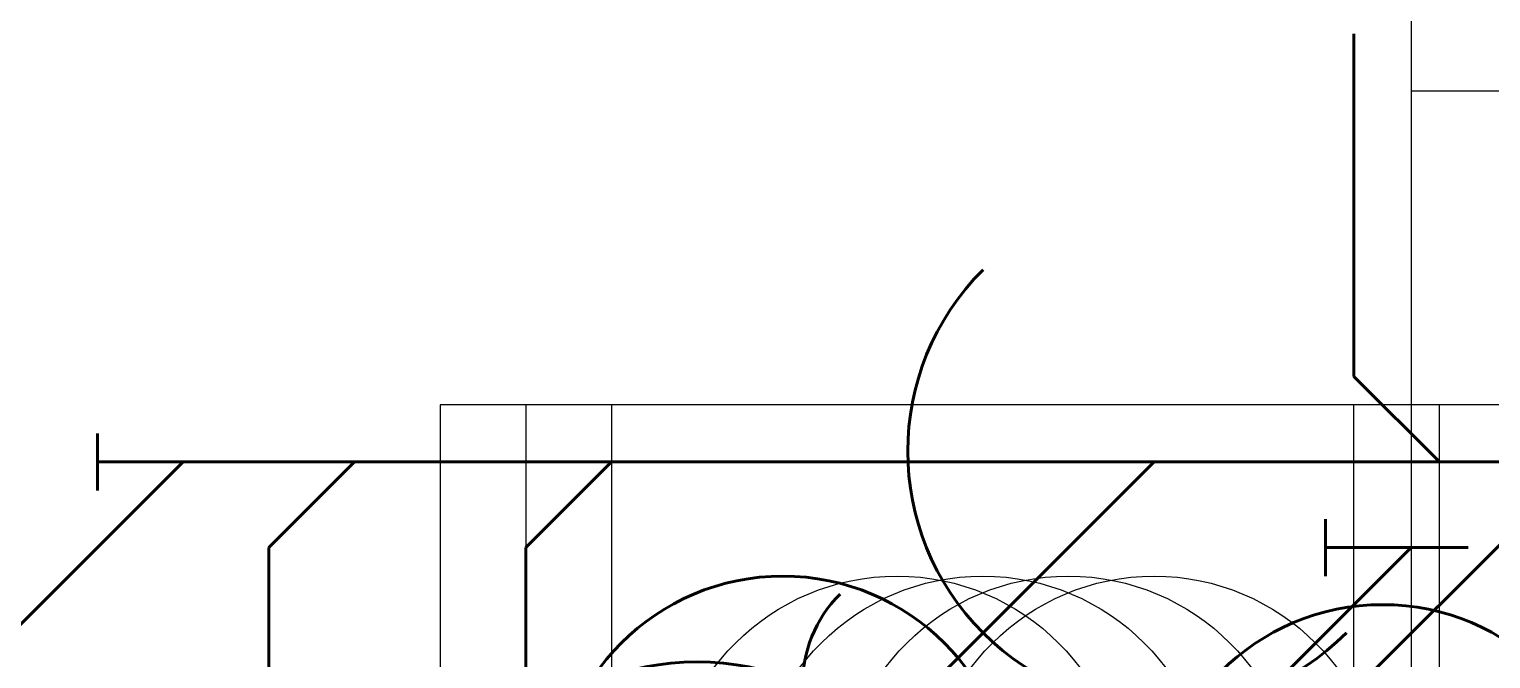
# Model space of a CAD drawing. Extents: x -3956 to 1666, y -2601 to 1886.
# Drawn here: x -2162.2 to -2008.6, y 614.1 to 680.2 of the extents above; entities that cross this region are included whole.
import ezdxf

# ---------------------------------------------------------------- set-up
doc = ezdxf.new("R2010")
doc.units = 0
doc.header["$LTSCALE"] = 36
doc.header["$MEASUREMENT"] = 0
doc.linetypes.add('VENT', pattern=[0.30000000000000004, 0.2, -0.1])
for name, color, linetype, lineweight in [('P-SAN-N', 6, 'Continuous', 60), ('P-SAN-N @ 1 (1)', 6, 'Continuous', 60), ('P-SAN-N @ 1 (2)', 6, 'Continuous', 60), ('P-SAN-N @ 12', 6, 'Continuous', 60), ('P-SAN-N @ 128', 6, 'Continuous', 60), ('P-SAN-N @ 16', 6, 'Continuous', 60), ('P-SAN-N @ 192', 6, 'Continuous', 60), ('P-SAN-N @ 2', 6, 'Continuous', 60), ('P-SAN-N @ 24', 6, 'Continuous', 60), ('P-SAN-N @ 384', 6, 'Continuous', 60), ('P-SAN-N @ 4', 6, 'Continuous', 60), ('P-SAN-N @ 48', 6, 'Continuous', 60), ('P-SAN-N @ 64', 6, 'Continuous', 60), ('P-SAN-N @ 768', 6, 'Continuous', 60), ('P-SAN-N @ 8', 6, 'Continuous', 60), ('P-SAN-N @ 96', 6, 'Continuous', 60), ('P-SANV-N', 5, 'VENT', 60), ('P-SANV-N @ 1 (1)', 5, 'VENT', 60), ('P-SANV-N @ 1 (2)', 5, 'VENT', 60), ('P-SANV-N @ 12', 5, 'VENT', 60), ('P-SANV-N @ 128', 5, 'VENT', 60), ('P-SANV-N @ 16', 5, 'VENT', 60), ('P-SANV-N @ 192', 5, 'VENT', 60), ('P-SANV-N @ 2', 5, 'VENT', 60), ('P-SANV-N @ 24', 5, 'VENT', 60), ('P-SANV-N @ 384', 5, 'VENT', 60), ('P-SANV-N @ 4', 5, 'VENT', 60), ('P-SANV-N @ 48', 5, 'VENT', 60), ('P-SANV-N @ 64', 5, 'VENT', 60), ('P-SANV-N @ 768', 5, 'VENT', 60), ('P-SANV-N @ 8', 5, 'VENT', 60), ('P-SANV-N @ 96', 5, 'VENT', 60), ('P-STRM-N', 2, 'Continuous', 60), ('P-STRM-N @ 768', 2, 'Continuous', 60), ('P-STRM-N @ 96', 2, 'Continuous', 60)]:
    doc.layers.add(name, color=color, linetype=linetype, lineweight=lineweight)
for name, color, linetype in [('P-TP-N', 4, 'Continuous'), ('P-TP-N @ 1 (1)', 4, 'Continuous'), ('P-TP-N @ 1 (2)', 4, 'Continuous'), ('P-TP-N @ 12', 4, 'Continuous'), ('P-TP-N @ 128', 4, 'Continuous'), ('P-TP-N @ 16', 4, 'Continuous'), ('P-TP-N @ 192', 4, 'Continuous'), ('P-TP-N @ 2', 4, 'Continuous'), ('P-TP-N @ 24', 4, 'Continuous'), ('P-TP-N @ 384', 4, 'Continuous'), ('P-TP-N @ 4', 4, 'Continuous'), ('P-TP-N @ 48', 4, 'Continuous'), ('P-TP-N @ 64', 4, 'Continuous'), ('P-TP-N @ 768', 4, 'Continuous'), ('P-TP-N @ 8', 4, 'Continuous'), ('P-TP-N @ 96', 4, 'Continuous')]:
    doc.layers.add(name, color=color, linetype=linetype)

# ---------------------------------------------------------------- blocks, each defined once
blk = doc.blocks.new('*U20')
at = {"linetype": 'Continuous'}
blk.add_circle((0, 0), 0.03515625, dxfattribs=at)
blk.add_arc((0.09046299364832541, 2.556089733746285e-18), 0.03515625, 90, 270, dxfattribs=at)
blk = doc.blocks.new('*U1657')
at = {"layer": 'P-SAN-N @ 1 (1)', "rotation": 45}
blk.add_blockref('*U20', (-2092.000000014937, 586.7428015229962), dxfattribs=at)
at = {"layer": 'P-SAN-N @ 1 (2)', "rotation": 45}
blk.add_blockref('*U20', (-2092.000000014937, 586.7428015229962), dxfattribs=at)
at = {"layer": 'P-SAN-N @ 12', "xscale": 12, "yscale": 12, "zscale": 12, "rotation": 44.99999999999999}
blk.add_blockref('*U20', (-2092.000000014937, 586.7428015229962), dxfattribs=at)
at = {"layer": 'P-SAN-N @ 128', "xscale": 128, "yscale": 128, "zscale": 128, "rotation": 45}
blk.add_blockref('*U20', (-2092.000000014937, 586.7428015229962), dxfattribs=at)
at = {"layer": 'P-SAN-N @ 16', "xscale": 16, "yscale": 16, "zscale": 16, "rotation": 45}
blk.add_blockref('*U20', (-2092.000000014937, 586.7428015229962), dxfattribs=at)
at = {"layer": 'P-SAN-N @ 192', "xscale": 192, "yscale": 192, "zscale": 192, "rotation": 44.99999999999999}
blk.add_blockref('*U20', (-2092.000000014937, 586.7428015229962), dxfattribs=at)
at = {"layer": 'P-SAN-N @ 2', "xscale": 2, "yscale": 2, "zscale": 2, "rotation": 45}
blk.add_blockref('*U20', (-2092.000000014937, 586.7428015229962), dxfattribs=at)
at = {"layer": 'P-SAN-N @ 24', "xscale": 24, "yscale": 24, "zscale": 24, "rotation": 44.99999999999999}
blk.add_blockref('*U20', (-2092.000000014937, 586.7428015229962), dxfattribs=at)
at = {"layer": 'P-SAN-N @ 384', "xscale": 384, "yscale": 384, "zscale": 384, "rotation": 44.99999999999999}
blk.add_blockref('*U20', (-2092.000000014937, 586.7428015229962), dxfattribs=at)
at = {"layer": 'P-SAN-N @ 4', "xscale": 4, "yscale": 4, "zscale": 4, "rotation": 45}
blk.add_blockref('*U20', (-2092.000000014937, 586.7428015229962), dxfattribs=at)
at = {"layer": 'P-SAN-N @ 48', "xscale": 48, "yscale": 48, "zscale": 48, "rotation": 44.99999999999999}
blk.add_blockref('*U20', (-2092.000000014937, 586.7428015229962), dxfattribs=at)
at = {"layer": 'P-SAN-N @ 64', "xscale": 64, "yscale": 64, "zscale": 64, "rotation": 45}
blk.add_blockref('*U20', (-2092.000000014937, 586.7428015229962), dxfattribs=at)
at = {"layer": 'P-SAN-N @ 768', "xscale": 768, "yscale": 768, "zscale": 768, "rotation": 44.99999999999999}
blk.add_blockref('*U20', (-2092.000000014937, 586.7428015229962), dxfattribs=at)
at = {"layer": 'P-SAN-N @ 8', "xscale": 8, "yscale": 8, "zscale": 8, "rotation": 45}
blk.add_blockref('*U20', (-2092.000000014937, 586.7428015229962), dxfattribs=at)
at = {"layer": 'P-SAN-N @ 96', "xscale": 96, "yscale": 96, "zscale": 96, "rotation": 44.99999999999999}
blk.add_blockref('*U20', (-2092.000000014937, 586.7428015229962), dxfattribs=at)
blk = doc.blocks.new('*U7')
blk.add_circle((0, 0), 0.03125)
blk = doc.blocks.new('*U1659')
at = {"layer": 'P-SAN-N @ 1 (1)'}
blk.add_blockref('*U7', (-2020.000000014937, 595.7428015229962), dxfattribs=at)
at = {"layer": 'P-SAN-N @ 1 (2)'}
blk.add_blockref('*U7', (-2020.000000014937, 595.7428015229962), dxfattribs=at)
at = {"layer": 'P-SAN-N @ 12', "xscale": 12, "yscale": 12, "zscale": 12}
blk.add_blockref('*U7', (-2020.000000014937, 595.7428015229962), dxfattribs=at)
at = {"layer": 'P-SAN-N @ 128', "xscale": 128, "yscale": 128, "zscale": 128}
blk.add_blockref('*U7', (-2020.000000014937, 595.7428015229962), dxfattribs=at)
at = {"layer": 'P-SAN-N @ 16', "xscale": 16, "yscale": 16, "zscale": 16}
blk.add_blockref('*U7', (-2020.000000014937, 595.7428015229962), dxfattribs=at)
at = {"layer": 'P-SAN-N @ 192', "xscale": 192, "yscale": 192, "zscale": 192}
blk.add_blockref('*U7', (-2020.000000014937, 595.7428015229962), dxfattribs=at)
at = {"layer": 'P-SAN-N @ 2', "xscale": 2, "yscale": 2, "zscale": 2}
blk.add_blockref('*U7', (-2020.000000014937, 595.7428015229962), dxfattribs=at)
at = {"layer": 'P-SAN-N @ 24', "xscale": 24, "yscale": 24, "zscale": 24}
blk.add_blockref('*U7', (-2020.000000014937, 595.7428015229962), dxfattribs=at)
at = {"layer": 'P-SAN-N @ 384', "xscale": 384, "yscale": 384, "zscale": 384}
blk.add_blockref('*U7', (-2020.000000014937, 595.7428015229962), dxfattribs=at)
at = {"layer": 'P-SAN-N @ 4', "xscale": 4, "yscale": 4, "zscale": 4}
blk.add_blockref('*U7', (-2020.000000014937, 595.7428015229962), dxfattribs=at)
at = {"layer": 'P-SAN-N @ 48', "xscale": 48, "yscale": 48, "zscale": 48}
blk.add_blockref('*U7', (-2020.000000014937, 595.7428015229962), dxfattribs=at)
at = {"layer": 'P-SAN-N @ 64', "xscale": 64, "yscale": 64, "zscale": 64}
blk.add_blockref('*U7', (-2020.000000014937, 595.7428015229962), dxfattribs=at)
at = {"layer": 'P-SAN-N @ 768', "xscale": 768, "yscale": 768, "zscale": 768}
blk.add_blockref('*U7', (-2020.000000014937, 595.7428015229962), dxfattribs=at)
at = {"layer": 'P-SAN-N @ 8', "xscale": 8, "yscale": 8, "zscale": 8}
blk.add_blockref('*U7', (-2020.000000014937, 595.7428015229962), dxfattribs=at)
at = {"layer": 'P-SAN-N @ 96', "xscale": 96, "yscale": 96, "zscale": 96}
blk.add_blockref('*U7', (-2020.000000014937, 595.7428015229962), dxfattribs=at)
blk = doc.blocks.new('*U1662')
at = {"layer": 'P-SANV-N @ 1 (1)'}
blk.add_blockref('*U7', (-2083.000000014937, 598.7428015229962), dxfattribs=at)
at = {"layer": 'P-SANV-N @ 1 (2)'}
blk.add_blockref('*U7', (-2083.000000014937, 598.7428015229962), dxfattribs=at)
at = {"layer": 'P-SANV-N @ 12', "xscale": 12, "yscale": 12, "zscale": 12}
blk.add_blockref('*U7', (-2083.000000014937, 598.7428015229962), dxfattribs=at)
at = {"layer": 'P-SANV-N @ 128', "xscale": 128, "yscale": 128, "zscale": 128}
blk.add_blockref('*U7', (-2083.000000014937, 598.7428015229962), dxfattribs=at)
at = {"layer": 'P-SANV-N @ 16', "xscale": 16, "yscale": 16, "zscale": 16}
blk.add_blockref('*U7', (-2083.000000014937, 598.7428015229962), dxfattribs=at)
at = {"layer": 'P-SANV-N @ 192', "xscale": 192, "yscale": 192, "zscale": 192}
blk.add_blockref('*U7', (-2083.000000014937, 598.7428015229962), dxfattribs=at)
at = {"layer": 'P-SANV-N @ 2', "xscale": 2, "yscale": 2, "zscale": 2}
blk.add_blockref('*U7', (-2083.000000014937, 598.7428015229962), dxfattribs=at)
at = {"layer": 'P-SANV-N @ 24', "xscale": 24, "yscale": 24, "zscale": 24}
blk.add_blockref('*U7', (-2083.000000014937, 598.7428015229962), dxfattribs=at)
at = {"layer": 'P-SANV-N @ 384', "xscale": 384, "yscale": 384, "zscale": 384}
blk.add_blockref('*U7', (-2083.000000014937, 598.7428015229962), dxfattribs=at)
at = {"layer": 'P-SANV-N @ 4', "xscale": 4, "yscale": 4, "zscale": 4}
blk.add_blockref('*U7', (-2083.000000014937, 598.7428015229962), dxfattribs=at)
at = {"layer": 'P-SANV-N @ 48', "xscale": 48, "yscale": 48, "zscale": 48}
blk.add_blockref('*U7', (-2083.000000014937, 598.7428015229962), dxfattribs=at)
at = {"layer": 'P-SANV-N @ 64', "xscale": 64, "yscale": 64, "zscale": 64}
blk.add_blockref('*U7', (-2083.000000014937, 598.7428015229962), dxfattribs=at)
at = {"layer": 'P-SANV-N @ 768', "xscale": 768, "yscale": 768, "zscale": 768}
blk.add_blockref('*U7', (-2083.000000014937, 598.7428015229962), dxfattribs=at)
at = {"layer": 'P-SANV-N @ 8', "xscale": 8, "yscale": 8, "zscale": 8}
blk.add_blockref('*U7', (-2083.000000014937, 598.7428015229962), dxfattribs=at)
at = {"layer": 'P-SANV-N @ 96', "xscale": 96, "yscale": 96, "zscale": 96}
blk.add_blockref('*U7', (-2080.000000014937, 598.7428015229962), dxfattribs=at)
blk = doc.blocks.new('*U1796')
at = {"layer": 'P-TP-N @ 1 (1)'}
blk.add_blockref('*U7', (-2071.000000014937, 598.7428015229962), dxfattribs=at)
at = {"layer": 'P-TP-N @ 1 (2)'}
blk.add_blockref('*U7', (-2071.000000014937, 598.7428015229962), dxfattribs=at)
at = {"layer": 'P-TP-N @ 12', "xscale": 12, "yscale": 12, "zscale": 12}
blk.add_blockref('*U7', (-2071.000000014937, 598.7428015229962), dxfattribs=at)
at = {"layer": 'P-TP-N @ 128', "xscale": 128, "yscale": 128, "zscale": 128}
blk.add_blockref('*U7', (-2071.000000014937, 598.7428015229962), dxfattribs=at)
at = {"layer": 'P-TP-N @ 16', "xscale": 16, "yscale": 16, "zscale": 16}
blk.add_blockref('*U7', (-2071.000000014937, 598.7428015229962), dxfattribs=at)
at = {"layer": 'P-TP-N @ 192', "xscale": 192, "yscale": 192, "zscale": 192}
blk.add_blockref('*U7', (-2071.000000014937, 598.7428015229962), dxfattribs=at)
at = {"layer": 'P-TP-N @ 2', "xscale": 2, "yscale": 2, "zscale": 2}
blk.add_blockref('*U7', (-2071.000000014937, 598.7428015229962), dxfattribs=at)
at = {"layer": 'P-TP-N @ 24', "xscale": 24, "yscale": 24, "zscale": 24}
blk.add_blockref('*U7', (-2071.000000014937, 598.7428015229962), dxfattribs=at)
at = {"layer": 'P-TP-N @ 384', "xscale": 384, "yscale": 384, "zscale": 384}
blk.add_blockref('*U7', (-2071.000000014937, 598.7428015229962), dxfattribs=at)
at = {"layer": 'P-TP-N @ 4', "xscale": 4, "yscale": 4, "zscale": 4}
blk.add_blockref('*U7', (-2071.000000014937, 598.7428015229962), dxfattribs=at)
at = {"layer": 'P-TP-N @ 48', "xscale": 48, "yscale": 48, "zscale": 48}
blk.add_blockref('*U7', (-2071.000000014937, 598.7428015229962), dxfattribs=at)
at = {"layer": 'P-TP-N @ 64', "xscale": 64, "yscale": 64, "zscale": 64}
blk.add_blockref('*U7', (-2071.000000014937, 598.7428015229962), dxfattribs=at)
at = {"layer": 'P-TP-N @ 768', "xscale": 768, "yscale": 768, "zscale": 768}
blk.add_blockref('*U7', (-2071.000000014937, 598.7428015229962), dxfattribs=at)
at = {"layer": 'P-TP-N @ 8', "xscale": 8, "yscale": 8, "zscale": 8}
blk.add_blockref('*U7', (-2071.000000014937, 598.7428015229962), dxfattribs=at)
at = {"layer": 'P-TP-N @ 96', "xscale": 96, "yscale": 96, "zscale": 96}
blk.add_blockref('*U7', (-2071.000000014937, 598.7428015229962), dxfattribs=at)
blk = doc.blocks.new('*U1797')
at = {"layer": 'P-TP-N @ 1 (1)'}
blk.add_blockref('*U7', (-2062.000000014937, 598.7428015229962), dxfattribs=at)
at = {"layer": 'P-TP-N @ 1 (2)'}
blk.add_blockref('*U7', (-2062.000000014937, 598.7428015229962), dxfattribs=at)
at = {"layer": 'P-TP-N @ 12', "xscale": 12, "yscale": 12, "zscale": 12}
blk.add_blockref('*U7', (-2062.000000014937, 598.7428015229962), dxfattribs=at)
at = {"layer": 'P-TP-N @ 128', "xscale": 128, "yscale": 128, "zscale": 128}
blk.add_blockref('*U7', (-2062.000000014937, 598.7428015229962), dxfattribs=at)
at = {"layer": 'P-TP-N @ 16', "xscale": 16, "yscale": 16, "zscale": 16}
blk.add_blockref('*U7', (-2062.000000014937, 598.7428015229962), dxfattribs=at)
at = {"layer": 'P-TP-N @ 192', "xscale": 192, "yscale": 192, "zscale": 192}
blk.add_blockref('*U7', (-2062.000000014937, 598.7428015229962), dxfattribs=at)
at = {"layer": 'P-TP-N @ 2', "xscale": 2, "yscale": 2, "zscale": 2}
blk.add_blockref('*U7', (-2062.000000014937, 598.7428015229962), dxfattribs=at)
at = {"layer": 'P-TP-N @ 24', "xscale": 24, "yscale": 24, "zscale": 24}
blk.add_blockref('*U7', (-2062.000000014937, 598.7428015229962), dxfattribs=at)
at = {"layer": 'P-TP-N @ 384', "xscale": 384, "yscale": 384, "zscale": 384}
blk.add_blockref('*U7', (-2062.000000014937, 598.7428015229962), dxfattribs=at)
at = {"layer": 'P-TP-N @ 4', "xscale": 4, "yscale": 4, "zscale": 4}
blk.add_blockref('*U7', (-2062.000000014937, 598.7428015229962), dxfattribs=at)
at = {"layer": 'P-TP-N @ 48', "xscale": 48, "yscale": 48, "zscale": 48}
blk.add_blockref('*U7', (-2062.000000014937, 598.7428015229962), dxfattribs=at)
at = {"layer": 'P-TP-N @ 64', "xscale": 64, "yscale": 64, "zscale": 64}
blk.add_blockref('*U7', (-2062.000000014937, 598.7428015229962), dxfattribs=at)
at = {"layer": 'P-TP-N @ 768', "xscale": 768, "yscale": 768, "zscale": 768}
blk.add_blockref('*U7', (-2062.000000014937, 598.7428015229962), dxfattribs=at)
at = {"layer": 'P-TP-N @ 8', "xscale": 8, "yscale": 8, "zscale": 8}
blk.add_blockref('*U7', (-2062.000000014937, 598.7428015229962), dxfattribs=at)
at = {"layer": 'P-TP-N @ 96', "xscale": 96, "yscale": 96, "zscale": 96}
blk.add_blockref('*U7', (-2062.000000014937, 598.7428015229962), dxfattribs=at)
blk = doc.blocks.new('*U1798')
at = {"layer": 'P-TP-N @ 1 (1)'}
blk.add_blockref('*U7', (-2053.000000014937, 598.7428015229962), dxfattribs=at)
at = {"layer": 'P-TP-N @ 1 (2)'}
blk.add_blockref('*U7', (-2053.000000014937, 598.7428015229962), dxfattribs=at)
at = {"layer": 'P-TP-N @ 12', "xscale": 12, "yscale": 12, "zscale": 12}
blk.add_blockref('*U7', (-2053.000000014937, 598.7428015229962), dxfattribs=at)
at = {"layer": 'P-TP-N @ 128', "xscale": 128, "yscale": 128, "zscale": 128}
blk.add_blockref('*U7', (-2053.000000014937, 598.7428015229962), dxfattribs=at)
at = {"layer": 'P-TP-N @ 16', "xscale": 16, "yscale": 16, "zscale": 16}
blk.add_blockref('*U7', (-2053.000000014937, 598.7428015229962), dxfattribs=at)
at = {"layer": 'P-TP-N @ 192', "xscale": 192, "yscale": 192, "zscale": 192}
blk.add_blockref('*U7', (-2053.000000014937, 598.7428015229962), dxfattribs=at)
at = {"layer": 'P-TP-N @ 2', "xscale": 2, "yscale": 2, "zscale": 2}
blk.add_blockref('*U7', (-2053.000000014937, 598.7428015229962), dxfattribs=at)
at = {"layer": 'P-TP-N @ 24', "xscale": 24, "yscale": 24, "zscale": 24}
blk.add_blockref('*U7', (-2053.000000014937, 598.7428015229962), dxfattribs=at)
at = {"layer": 'P-TP-N @ 384', "xscale": 384, "yscale": 384, "zscale": 384}
blk.add_blockref('*U7', (-2053.000000014937, 598.7428015229962), dxfattribs=at)
at = {"layer": 'P-TP-N @ 4', "xscale": 4, "yscale": 4, "zscale": 4}
blk.add_blockref('*U7', (-2053.000000014937, 598.7428015229962), dxfattribs=at)
at = {"layer": 'P-TP-N @ 48', "xscale": 48, "yscale": 48, "zscale": 48}
blk.add_blockref('*U7', (-2053.000000014937, 598.7428015229962), dxfattribs=at)
at = {"layer": 'P-TP-N @ 64', "xscale": 64, "yscale": 64, "zscale": 64}
blk.add_blockref('*U7', (-2053.000000014937, 598.7428015229962), dxfattribs=at)
at = {"layer": 'P-TP-N @ 768', "xscale": 768, "yscale": 768, "zscale": 768}
blk.add_blockref('*U7', (-2053.000000014937, 598.7428015229962), dxfattribs=at)
at = {"layer": 'P-TP-N @ 8', "xscale": 8, "yscale": 8, "zscale": 8}
blk.add_blockref('*U7', (-2053.000000014937, 598.7428015229962), dxfattribs=at)
at = {"layer": 'P-TP-N @ 96', "xscale": 96, "yscale": 96, "zscale": 96}
blk.add_blockref('*U7', (-2053.000000014937, 598.7428015229962), dxfattribs=at)
blk = doc.blocks.new('*U66')
at = {"layer": 'DEFPOINTS'}
blk.add_lwpolyline([(-0.125, -0.0625), (0.125, -0.0625), (0.125, 0.0625), (-0.125, 0.0625)], close=True, dxfattribs=at)
blk = doc.blocks.new('*U1801')
at = {"layer": 'P-TP-N @ 768', "linetype": 'ByBlock', "lineweight": -2, "xscale": 768, "yscale": 768, "zscale": 768, "rotation": 90}
blk.add_blockref('*U66', (-2062.000000014937, 544.7428015229962), dxfattribs=at)
blk = doc.blocks.new('*U1802')
at = {"layer": 'P-TP-N @ 768', "linetype": 'ByBlock', "lineweight": -2, "xscale": 768, "yscale": 768, "zscale": 768, "rotation": 90}
blk.add_blockref('*U66', (-2071.000000014937, 544.7428015229962), dxfattribs=at)
blk = doc.blocks.new('Pipe-Plan')
for p, q in [((-0.09375000000000007, -0.03124999999999999), (-0.09375000000000007, 0.03125000000000001)), ((-0.09375000000000007, 7.654042494670958e-18), (-4.510281037539698e-17, -2.8775150500842e-17))]:
    blk.add_line(p, q)
blk = doc.blocks.new('*U68')
at = {"layer": 'DEFPOINTS'}
blk.add_lwpolyline([(-0.125, -0.06249999999999999), (0.125, -0.06249999999999998), (0.125, 0.06250000000000003), (-0.125, 0.0625)], close=True, dxfattribs=at)
blk = doc.blocks.new('*U1868')
at = {"layer": 'P-SAN-N @ 768', "linetype": 'ByBlock', "lineweight": -2, "xscale": 768, "yscale": 768, "zscale": 768}
blk.add_blockref('*U68', (-1921.000000014937, 634.7428015229962), dxfattribs=at)
blk = doc.blocks.new('*U72')
at = {"layer": 'DEFPOINTS'}
blk.add_lwpolyline([(-0.125, -0.06249999999999999), (0.125, -0.06249999999999998), (0.125, 0.06250000000000003), (-0.125, 0.0625)], close=True, dxfattribs=at)
blk = doc.blocks.new('*U1869')
at = {"layer": 'P-STRM-N @ 768', "linetype": 'ByBlock', "lineweight": -2, "xscale": 768, "yscale": 768, "zscale": 768}
blk.add_blockref('*U72', (-1921.000000014937, 625.7428015229962), dxfattribs=at)
blk = doc.blocks.new('*U1910')
at = {"layer": 'P-TP-N @ 1 (1)'}
blk.add_blockref('*U7', (-2044.000000014937, 598.7428015229962), dxfattribs=at)
at = {"layer": 'P-TP-N @ 1 (2)'}
blk.add_blockref('*U7', (-2044.000000014937, 598.7428015229962), dxfattribs=at)
at = {"layer": 'P-TP-N @ 12', "xscale": 12, "yscale": 12, "zscale": 12}
blk.add_blockref('*U7', (-2044.000000014937, 598.7428015229962), dxfattribs=at)
at = {"layer": 'P-TP-N @ 128', "xscale": 128, "yscale": 128, "zscale": 128}
blk.add_blockref('*U7', (-2044.000000014937, 598.7428015229962), dxfattribs=at)
at = {"layer": 'P-TP-N @ 16', "xscale": 16, "yscale": 16, "zscale": 16}
blk.add_blockref('*U7', (-2044.000000014937, 598.7428015229962), dxfattribs=at)
at = {"layer": 'P-TP-N @ 192', "xscale": 192, "yscale": 192, "zscale": 192}
blk.add_blockref('*U7', (-2044.000000014937, 598.7428015229962), dxfattribs=at)
at = {"layer": 'P-TP-N @ 2', "xscale": 2, "yscale": 2, "zscale": 2}
blk.add_blockref('*U7', (-2044.000000014937, 598.7428015229962), dxfattribs=at)
at = {"layer": 'P-TP-N @ 24', "xscale": 24, "yscale": 24, "zscale": 24}
blk.add_blockref('*U7', (-2044.000000014937, 598.7428015229962), dxfattribs=at)
at = {"layer": 'P-TP-N @ 384', "xscale": 384, "yscale": 384, "zscale": 384}
blk.add_blockref('*U7', (-2044.000000014937, 598.7428015229962), dxfattribs=at)
at = {"layer": 'P-TP-N @ 4', "xscale": 4, "yscale": 4, "zscale": 4}
blk.add_blockref('*U7', (-2044.000000014937, 598.7428015229962), dxfattribs=at)
at = {"layer": 'P-TP-N @ 48', "xscale": 48, "yscale": 48, "zscale": 48}
blk.add_blockref('*U7', (-2044.000000014937, 598.7428015229962), dxfattribs=at)
at = {"layer": 'P-TP-N @ 64', "xscale": 64, "yscale": 64, "zscale": 64}
blk.add_blockref('*U7', (-2044.000000014937, 598.7428015229962), dxfattribs=at)
at = {"layer": 'P-TP-N @ 768', "xscale": 768, "yscale": 768, "zscale": 768}
blk.add_blockref('*U7', (-2044.000000014937, 598.7428015229962), dxfattribs=at)
at = {"layer": 'P-TP-N @ 8', "xscale": 8, "yscale": 8, "zscale": 8}
blk.add_blockref('*U7', (-2044.000000014937, 598.7428015229962), dxfattribs=at)
at = {"layer": 'P-TP-N @ 96', "xscale": 96, "yscale": 96, "zscale": 96}
blk.add_blockref('*U7', (-2044.000000014937, 598.7428015229962), dxfattribs=at)
blk = doc.blocks.new('*U1911')
at = {"layer": 'P-TP-N @ 768', "linetype": 'ByBlock', "lineweight": -2, "xscale": 768, "yscale": 768, "zscale": 768, "rotation": 90}
blk.add_blockref('*U66', (-2053.000000014937, 544.7428015229962), dxfattribs=at)

msp = doc.modelspace()

# ---------------------------------------------------------------- linework, layer by layer
at = {"layer": 'P-SAN-N'}
for p, q in [((-2023.000000014937, 679.7428015229962), (-2023.000000014937, 643.7428015229962)), ((-2023.000000014937, 643.7428015229962), (-2014.000000014937, 634.7428015229962)), ((-2166.378679671377, 614.3641218665557), (-2146.000000014937, 634.7428015229962)), ((-1933.000000014937, 634.7428015229962), (-2146.000000014937, 634.7428015229962)), ((-2137.000000014937, 625.7428015229962), (-2128.000000014937, 634.7428015229962)), ((-2110.000000014937, 625.7428015229962), (-2101.000000014937, 634.7428015229962)), ((-2077.878679671377, 600.8641218665557), (-2044.000000014936, 634.7428015229962)), ((-2026.000000014937, 607.7428015229962), (-1999.000000014937, 634.7428015229962)), ((-2137.000000014937, 553.7428015229962), (-2137.000000014937, 625.7428015229962)), ((-2110.000000014937, 541.7428015229962), (-2110.000000014937, 625.7428015229962))]:
    msp.add_line(p, q, dxfattribs=at)
at = {"layer": 'P-STRM-N'}
for p, q in [((-2017.000000014937, 625.7428015229962), (-2035.000000014937, 607.7428015229962)), ((-2011.000000014937, 625.7428015229962), (-2017.000000014937, 625.7428015229962))]:
    msp.add_line(p, q, dxfattribs=at)

# ---------------------------------------------------------------- block references
at = {"layer": 'P-SAN-N'}
for name in ['*U1868', '*U1657', '*U1659']:
    msp.add_blockref(name, (0, 0), dxfattribs=at)
at = {"layer": 'P-SAN-N @ 96', "xscale": 96, "yscale": 96, "zscale": 96}
msp.add_blockref('Pipe-Plan', (-2146.000000014937, 634.7428015229962), dxfattribs=at)
at = {"layer": 'P-SANV-N'}
msp.add_blockref('*U1662', (0, 0), dxfattribs=at)
at = {"layer": 'P-STRM-N'}
msp.add_blockref('*U1869', (0, 0), dxfattribs=at)
at = {"layer": 'P-STRM-N @ 96', "xscale": 96, "yscale": 96, "zscale": 96}
msp.add_blockref('Pipe-Plan', (-2017.000000014937, 625.7428015229962), dxfattribs=at)
at = {"layer": 'P-TP-N'}
for name in ['*U1802', '*U1801', '*U1911', '*U1796', '*U1797', '*U1798', '*U1910']:
    msp.add_blockref(name, (0, 0), dxfattribs=at)

doc.saveas('drawing.dxf')
